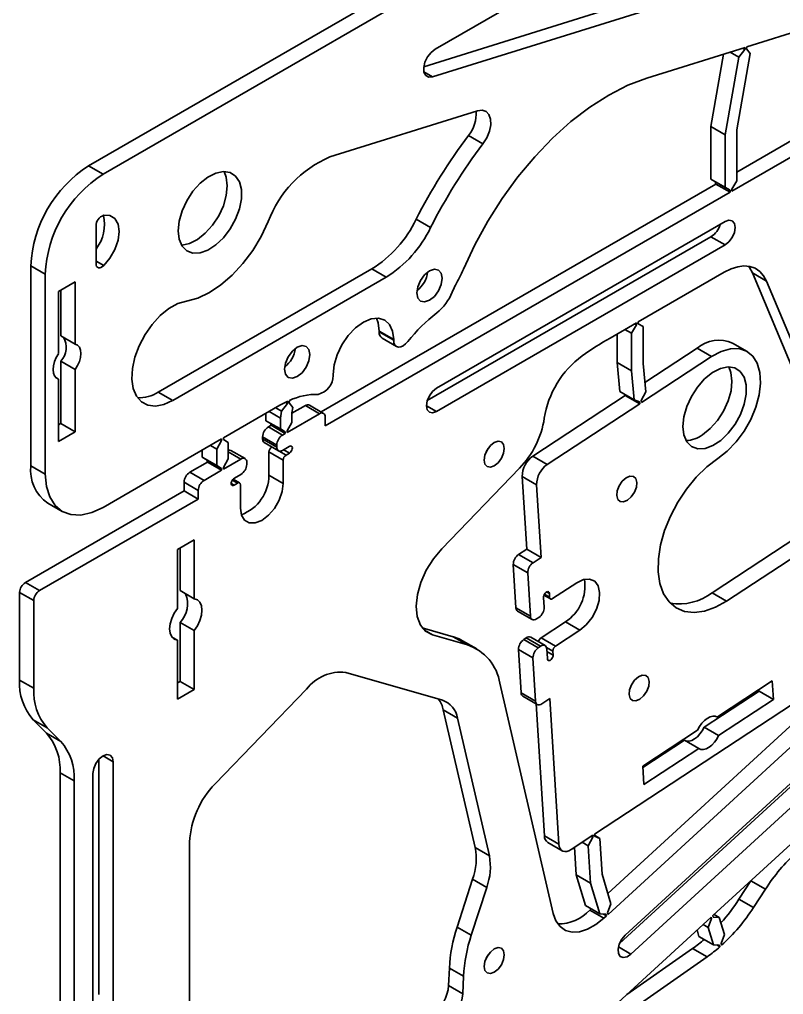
# Model space of a CAD drawing. Header units: millimetres. Extents: x 0 to 415, y 0 to 292.
# Drawn here: x 341.29 to 360.01, y 109.73 to 133.63 of the extents above; entities that cross this region are included whole.
import ezdxf

# ---------------------------------------------------------------- set-up
doc = ezdxf.new("R2010")
doc.units = ezdxf.units.MM

# ---------------------------------------------------------------- blocks, each defined once
blk = doc.blocks.new('SE11')
at = {"color": 7, "linetype": 'Continuous', "lineweight": 35}
for p, q in [((351.478, 132.903), (351.377, 132.823)), ((351.29, 132.711), (351.227, 132.581)), ((351.377, 132.823), (351.29, 132.711)), ((351.227, 132.581), (351.197, 132.451)), ((351.197, 132.451), (351.204, 132.337)), ((351.204, 132.337), (351.248, 132.254)), ((351.248, 132.254), (351.321, 132.214)), ((351.321, 132.214), (351.415, 132.221))]:
    blk.add_line(p, q, dxfattribs=at)
blk = doc.blocks.new('SE10')
blk.add_blockref('SE11', (0, 0))
blk = doc.blocks.new('SE17')
at = {"color": 7, "linetype": 'Continuous', "lineweight": 35}
for p, q in [((342.127, 125.144), (342.153, 125.244)), ((342.153, 125.244), (342.196, 125.344)), ((342.196, 125.344), (342.252, 125.439)), ((342.118, 125.049), (342.127, 125.144)), ((342.127, 124.965), (342.118, 125.049)), ((342.153, 124.895), (342.127, 124.965)), ((342.196, 124.844), (342.153, 124.895)), ((342.252, 124.815), (342.196, 124.844))]:
    blk.add_line(p, q, dxfattribs=at)
blk = doc.blocks.new('SE16')
blk.add_blockref('SE17', (0, 0))
blk = doc.blocks.new('SE19')
at = {"color": 7, "linetype": 'Continuous', "lineweight": 35}
for p, q in [((342.662, 125.676), (342.719, 125.646)), ((342.719, 125.646), (342.761, 125.595)), ((342.761, 125.595), (342.788, 125.526)), ((342.788, 125.526), (342.797, 125.441)), ((342.761, 125.246), (342.719, 125.146)), ((342.788, 125.347), (342.761, 125.246)), ((342.797, 125.441), (342.788, 125.347)), ((342.719, 125.146), (342.662, 125.051))]:
    blk.add_line(p, q, dxfattribs=at)
blk = doc.blocks.new('SE18')
blk.add_blockref('SE19', (0, 0))
blk = doc.blocks.new('SE39')
at = {"color": 7, "linetype": 'Continuous', "lineweight": 35}
for p, q in [((345.912, 129.769), (345.72, 129.616)), ((346.106, 129.867), (345.912, 129.769)), ((346.292, 129.905), (346.106, 129.867)), ((346.456, 129.879), (346.292, 129.905)), ((346.59, 129.792), (346.456, 129.879)), ((346.684, 129.649), (346.59, 129.792)), ((345.72, 129.616), (345.544, 129.419)), ((346.732, 129.459), (346.684, 129.649)), ((345.544, 129.419), (345.394, 129.189)), ((346.732, 129.234), (346.732, 129.459)), ((345.394, 129.189), (345.279, 128.94)), ((346.684, 128.988), (346.732, 129.234)), ((345.279, 128.94), (345.207, 128.689)), ((346.59, 128.736), (346.684, 128.988)), ((345.207, 128.689), (345.183, 128.452)), ((346.456, 128.495), (346.59, 128.736)), ((345.183, 128.452), (345.207, 128.243)), ((346.292, 128.279), (346.456, 128.495)), ((345.207, 128.243), (345.279, 128.075)), ((345.912, 127.976), (346.106, 128.103)), ((346.106, 128.103), (346.292, 128.279)), ((345.279, 128.075), (345.394, 127.959)), ((345.394, 127.959), (345.544, 127.902)), ((345.544, 127.902), (345.72, 127.908)), ((345.72, 127.908), (345.912, 127.976))]:
    blk.add_line(p, q, dxfattribs=at)
blk = doc.blocks.new('SE38')
blk.add_blockref('SE39', (0, 0))
blk = doc.blocks.new('SE41')
at = {"color": 7, "linetype": 'Continuous', "lineweight": 35}
for p, q in [((347.39, 128.675), (347.217, 128.312)), ((347.217, 128.312), (347.008, 127.967)), ((347.008, 127.967), (346.769, 127.648)), ((346.769, 127.648), (346.508, 127.365)), ((346.508, 127.365), (346.231, 127.125)), ((345.946, 126.936), (345.662, 126.802)), ((346.231, 127.125), (345.946, 126.936)), ((345.662, 126.802), (345.386, 126.728))]:
    blk.add_line(p, q, dxfattribs=at)
blk = doc.blocks.new('SE40')
blk.add_blockref('SE41', (0, 0))
blk = doc.blocks.new('SE43')
at = {"color": 7, "linetype": 'Continuous', "lineweight": 35}
for p, q in [((345.175, 126.665), (344.957, 126.544)), ((345.386, 126.728), (345.175, 126.665)), ((344.957, 126.544), (344.744, 126.371)), ((344.744, 126.371), (344.545, 126.155)), ((344.545, 126.155), (344.37, 125.905)), ((344.37, 125.905), (344.227, 125.633)), ((344.227, 125.633), (344.122, 125.352)), ((344.122, 125.352), (344.062, 125.076)), ((344.062, 125.076), (344.048, 124.817)), ((344.048, 124.817), (344.081, 124.588)), ((344.081, 124.588), (344.16, 124.4)), ((344.16, 124.4), (344.281, 124.261)), ((344.281, 124.261), (344.439, 124.178)), ((344.831, 124.193), (345.047, 124.291)), ((344.439, 124.178), (344.625, 124.155)), ((344.625, 124.155), (344.831, 124.193))]:
    blk.add_line(p, q, dxfattribs=at)
blk = doc.blocks.new('SE42')
blk.add_blockref('SE43', (0, 0))
blk = doc.blocks.new('SE45')
at = {"color": 7, "linetype": 'Continuous', "lineweight": 35}
for p, q in [((352.626, 131.407), (352.511, 131.392)), ((352.724, 131.375), (352.626, 131.407)), ((352.795, 131.3), (352.724, 131.375)), ((352.834, 131.187), (352.795, 131.3)), ((352.805, 130.889), (352.838, 131.046)), ((352.838, 131.046), (352.834, 131.187)), ((352.647, 130.582), (352.74, 130.73)), ((352.74, 130.73), (352.805, 130.889))]:
    blk.add_line(p, q, dxfattribs=at)
blk = doc.blocks.new('SE44')
blk.add_blockref('SE45', (0, 0))
blk = doc.blocks.new('SE53')
at = {"color": 7, "linetype": 'Continuous', "lineweight": 35}
for p, q in [((343.169, 127.644), (343.173, 127.608)), ((343.173, 127.608), (343.185, 127.578)), ((343.185, 127.578), (343.204, 127.557)), ((343.204, 127.557), (343.229, 127.545)), ((343.229, 127.545), (343.259, 127.544)), ((343.259, 127.544), (343.291, 127.553)), ((343.291, 127.553), (343.325, 127.572)), ((343.325, 127.572), (343.358, 127.599))]:
    blk.add_line(p, q, dxfattribs=at)
blk = doc.blocks.new('SE52')
blk.add_blockref('SE53', (0, 0))
blk = doc.blocks.new('SE55')
at = {"color": 7, "linetype": 'Continuous', "lineweight": 35}
for p, q in [((343.511, 128.824), (343.358, 128.831)), ((343.631, 128.75), (343.511, 128.824)), ((343.708, 128.615), (343.631, 128.75)), ((343.735, 128.433), (343.708, 128.615)), ((343.708, 128.219), (343.735, 128.433)), ((343.631, 127.996), (343.708, 128.219)), ((343.511, 127.782), (343.631, 127.996)), ((343.358, 127.599), (343.511, 127.782))]:
    blk.add_line(p, q, dxfattribs=at)
blk = doc.blocks.new('SE54')
blk.add_blockref('SE55', (0, 0))
blk = doc.blocks.new('SE61')
at = {"color": 7, "linetype": 'Continuous', "lineweight": 35}
for p, q in [((351.22, 127.37), (351.119, 127.234)), ((351.339, 127.466), (351.22, 127.37)), ((351.458, 127.507), (351.339, 127.466)), ((351.559, 127.488), (351.458, 127.507)), ((351.627, 127.41), (351.559, 127.488)), ((351.65, 127.286), (351.627, 127.41)), ((351.119, 127.234), (351.052, 127.078)), ((351.559, 126.98), (351.627, 127.135)), ((351.627, 127.135), (351.65, 127.286)), ((351.052, 127.078), (351.028, 126.927)), ((351.028, 126.927), (351.052, 126.803)), ((351.458, 126.844), (351.559, 126.98)), ((351.052, 126.803), (351.119, 126.726)), ((351.119, 126.726), (351.22, 126.706)), ((351.22, 126.706), (351.339, 126.747)), ((351.339, 126.747), (351.458, 126.844))]:
    blk.add_line(p, q, dxfattribs=at)
blk = doc.blocks.new('SE60')
blk.add_blockref('SE61', (0, 0))
blk = doc.blocks.new('SE63')
at = {"color": 7, "linetype": 'Continuous', "lineweight": 35}
for p, q in [((347.98, 125.499), (347.879, 125.363)), ((348.099, 125.595), (347.98, 125.499)), ((348.218, 125.637), (348.099, 125.595)), ((348.319, 125.617), (348.218, 125.637)), ((348.386, 125.54), (348.319, 125.617)), ((348.41, 125.416), (348.386, 125.54)), ((347.879, 125.363), (347.811, 125.208)), ((348.319, 125.109), (348.386, 125.265)), ((348.386, 125.265), (348.41, 125.416)), ((347.811, 125.208), (347.788, 125.057)), ((347.788, 125.057), (347.811, 124.933)), ((348.218, 124.973), (348.319, 125.109)), ((347.811, 124.933), (347.879, 124.855)), ((347.879, 124.855), (347.98, 124.835)), ((347.98, 124.835), (348.099, 124.877)), ((348.099, 124.877), (348.218, 124.973))]:
    blk.add_line(p, q, dxfattribs=at)
blk = doc.blocks.new('SE62')
blk.add_blockref('SE63', (0, 0))
blk = doc.blocks.new('SE69')
at = {"color": 7, "linetype": 'Continuous', "lineweight": 35}
for p, q in [((345.085, 119.078), (345.024, 118.95)), ((345.164, 119.197), (345.085, 119.078)), ((344.986, 118.819), (344.973, 118.696)), ((345.024, 118.95), (344.986, 118.819)), ((344.973, 118.696), (344.986, 118.587)), ((344.986, 118.587), (345.024, 118.501)), ((345.024, 118.501), (345.085, 118.442)), ((345.085, 118.442), (345.164, 118.415))]:
    blk.add_line(p, q, dxfattribs=at)
blk = doc.blocks.new('SE68')
blk.add_blockref('SE69', (0, 0))
blk = doc.blocks.new('SE71')
at = {"color": 7, "linetype": 'Continuous', "lineweight": 35}
for p, q in [((345.653, 119.407), (345.574, 119.434)), ((345.714, 119.348), (345.653, 119.407)), ((345.752, 119.261), (345.714, 119.348)), ((345.765, 119.153), (345.752, 119.261)), ((345.714, 118.899), (345.752, 119.029)), ((345.752, 119.029), (345.765, 119.153)), ((345.574, 118.651), (345.653, 118.77)), ((345.653, 118.77), (345.714, 118.899))]:
    blk.add_line(p, q, dxfattribs=at)
blk = doc.blocks.new('SE70')
blk.add_blockref('SE71', (0, 0))
blk = doc.blocks.new('SE77')
at = {"color": 7, "linetype": 'Continuous', "lineweight": 35}
for p, q in [((352.75, 123.077), (352.696, 122.954)), ((352.83, 123.185), (352.75, 123.077)), ((352.925, 123.262), (352.83, 123.185)), ((353.019, 123.295), (352.925, 123.262)), ((353.1, 123.279), (353.019, 123.295)), ((353.153, 123.217), (353.1, 123.279)), ((353.172, 123.119), (353.153, 123.217)), ((353.153, 122.999), (353.172, 123.119)), ((352.696, 122.954), (352.677, 122.833)), ((352.677, 122.833), (352.696, 122.735)), ((353.019, 122.767), (353.1, 122.875)), ((353.1, 122.875), (353.153, 122.999)), ((352.696, 122.735), (352.75, 122.673)), ((352.75, 122.673), (352.83, 122.657)), ((352.83, 122.657), (352.925, 122.69)), ((352.925, 122.69), (353.019, 122.767))]:
    blk.add_line(p, q, dxfattribs=at)
blk = doc.blocks.new('SE76')
blk.add_blockref('SE77', (0, 0))
blk = doc.blocks.new('SE79')
at = {"color": 7, "linetype": 'Continuous', "lineweight": 35}
for p, q in [((353.019, 110.883), (352.925, 110.851)), ((353.1, 110.868), (353.019, 110.883)), ((352.75, 110.666), (352.696, 110.542)), ((352.83, 110.774), (352.75, 110.666)), ((352.925, 110.851), (352.83, 110.774)), ((353.153, 110.806), (353.1, 110.868)), ((353.172, 110.708), (353.153, 110.806)), ((353.153, 110.587), (353.172, 110.708)), ((352.696, 110.542), (352.677, 110.422)), ((352.677, 110.422), (352.696, 110.323)), ((353.019, 110.355), (353.1, 110.464)), ((353.1, 110.464), (353.153, 110.587)), ((352.696, 110.323), (352.75, 110.262)), ((352.75, 110.262), (352.83, 110.246)), ((352.83, 110.246), (352.925, 110.279)), ((352.925, 110.279), (353.019, 110.355))]:
    blk.add_line(p, q, dxfattribs=at)
blk = doc.blocks.new('SE78')
blk.add_blockref('SE79', (0, 0))
blk = doc.blocks.new('SE87')
at = {"color": 7, "linetype": 'Continuous', "lineweight": 35}
for p, q in [((343.246, 115.505), (343.166, 115.396)), ((343.341, 115.581), (343.246, 115.505)), ((343.436, 115.614), (343.341, 115.581)), ((343.516, 115.598), (343.436, 115.614)), ((343.57, 115.537), (343.516, 115.598)), ((343.588, 115.438), (343.57, 115.537)), ((343.112, 115.273), (343.093, 115.152)), ((343.166, 115.396), (343.112, 115.273))]:
    blk.add_line(p, q, dxfattribs=at)
blk = doc.blocks.new('SE86')
blk.add_blockref('SE87', (0, 0))
blk = doc.blocks.new('SE99')
at = {"color": 7, "linetype": 'Continuous', "lineweight": 35}
for p, q in [((356.135, 111.19), (356.049, 111.089)), ((355.988, 110.968), (355.959, 110.844)), ((356.049, 111.089), (355.988, 110.968)), ((355.959, 110.844), (355.967, 110.738)), ((355.967, 110.738), (356.012, 110.666)), ((356.012, 110.666), (356.086, 110.637)), ((356.086, 110.637), (356.179, 110.657)), ((356.179, 110.657), (356.275, 110.722))]:
    blk.add_line(p, q, dxfattribs=at)
blk = doc.blocks.new('SE98')
blk.add_blockref('SE99', (0, 0))
blk = doc.blocks.new('SE107')
at = {"color": 7, "linetype": 'Continuous', "lineweight": 35}
for p, q in [((351.416, 124.516), (351.336, 124.408)), ((351.511, 124.593), (351.416, 124.516)), ((351.282, 124.284), (351.263, 124.164)), ((351.336, 124.408), (351.282, 124.284)), ((351.263, 124.164), (351.282, 124.066)), ((351.282, 124.066), (351.336, 124.004)), ((351.336, 124.004), (351.416, 123.988)), ((351.416, 123.988), (351.511, 124.021))]:
    blk.add_line(p, q, dxfattribs=at)
blk = doc.blocks.new('SE106')
blk.add_blockref('SE107', (0, 0))
blk = doc.blocks.new('SE109')
at = {"color": 7, "linetype": 'Continuous', "lineweight": 35}
for p, q in [((358.676, 128.708), (358.582, 128.675)), ((358.757, 128.692), (358.676, 128.708)), ((358.81, 128.63), (358.757, 128.692)), ((358.829, 128.532), (358.81, 128.63)), ((358.757, 128.288), (358.81, 128.412)), ((358.81, 128.412), (358.829, 128.532)), ((358.582, 128.103), (358.676, 128.18)), ((358.676, 128.18), (358.757, 128.288))]:
    blk.add_line(p, q, dxfattribs=at)
blk = doc.blocks.new('SE108')
blk.add_blockref('SE109', (0, 0))
blk = doc.blocks.new('SE359')
at = {"color": 7, "linetype": 'Continuous', "lineweight": 35}
for p, q in [((356.155, 122.397), (356.062, 122.314)), ((356.251, 122.438), (356.155, 122.397)), ((356.334, 122.431), (356.251, 122.438)), ((356.394, 122.377), (356.334, 122.431)), ((356.419, 122.284), (356.394, 122.377)), ((355.985, 122.202), (355.937, 122.078)), ((356.062, 122.314), (355.985, 122.202)), ((356.359, 122.042), (356.407, 122.167)), ((356.407, 122.167), (356.419, 122.284)), ((355.937, 122.078), (355.925, 121.96)), ((355.925, 121.96), (355.95, 121.867)), ((356.189, 121.847), (356.282, 121.93)), ((356.282, 121.93), (356.359, 122.042)), ((355.95, 121.867), (356.009, 121.813)), ((356.009, 121.813), (356.093, 121.806)), ((356.093, 121.806), (356.189, 121.847))]:
    blk.add_line(p, q, dxfattribs=at)
blk = doc.blocks.new('SE358')
blk.add_blockref('SE359', (0, 0))
blk = doc.blocks.new('SE361')
at = {"color": 7, "linetype": 'Continuous', "lineweight": 35}
for p, q in [((356.364, 117.438), (356.287, 117.326)), ((356.457, 117.521), (356.364, 117.438)), ((356.553, 117.562), (356.457, 117.521)), ((356.637, 117.555), (356.553, 117.562)), ((356.696, 117.501), (356.637, 117.555)), ((356.721, 117.408), (356.696, 117.501)), ((356.709, 117.291), (356.721, 117.408)), ((356.239, 117.201), (356.227, 117.084)), ((356.287, 117.326), (356.239, 117.201)), ((356.584, 117.054), (356.661, 117.166)), ((356.661, 117.166), (356.709, 117.291)), ((356.227, 117.084), (356.253, 116.991)), ((356.253, 116.991), (356.312, 116.937)), ((356.312, 116.937), (356.395, 116.93)), ((356.395, 116.93), (356.491, 116.971)), ((356.491, 116.971), (356.584, 117.054))]:
    blk.add_line(p, q, dxfattribs=at)
blk = doc.blocks.new('SE360')
blk.add_blockref('SE361', (0, 0))
blk = doc.blocks.new('SE363')
at = {"color": 7, "linetype": 'Continuous', "lineweight": 35}
for p, q in [((358.011, 116.38), (357.954, 116.301)), ((358.075, 116.447), (358.011, 116.38)), ((358.143, 116.501), (358.075, 116.447)), ((358.212, 116.537), (358.143, 116.501)), ((358.279, 116.556), (358.212, 116.537)), ((358.34, 116.555), (358.279, 116.556)), ((358.393, 116.534), (358.34, 116.555)), ((357.954, 116.301), (357.908, 116.215))]:
    blk.add_line(p, q, dxfattribs=at)
blk = doc.blocks.new('SE362')
blk.add_blockref('SE363', (0, 0))
blk = doc.blocks.new('SE365')
at = {"color": 7, "linetype": 'Continuous', "lineweight": 35}
for p, q in [((358.255, 115.846), (358.318, 115.914)), ((358.318, 115.914), (358.375, 115.992)), ((358.375, 115.992), (358.422, 116.078)), ((357.936, 115.759), (357.989, 115.739)), ((357.989, 115.739), (358.051, 115.738)), ((358.051, 115.738), (358.118, 115.756)), ((358.118, 115.756), (358.187, 115.793)), ((358.187, 115.793), (358.255, 115.846))]:
    blk.add_line(p, q, dxfattribs=at)
blk = doc.blocks.new('SE364')
blk.add_blockref('SE365', (0, 0))
blk = doc.blocks.new('SE367')
at = {"color": 7, "linetype": 'Continuous', "lineweight": 35}
for p, q in [((358.466, 125.074), (358.271, 124.975)), ((358.652, 125.113), (358.466, 125.074)), ((358.817, 125.089), (358.652, 125.113)), ((358.951, 125.004), (358.817, 125.089)), ((359.046, 124.862), (358.951, 125.004)), ((358.08, 124.821), (357.904, 124.622)), ((358.271, 124.975), (358.08, 124.821)), ((359.096, 124.673), (359.046, 124.862)), ((357.904, 124.622), (357.754, 124.391)), ((359.097, 124.448), (359.096, 124.673)), ((357.754, 124.391), (357.641, 124.143)), ((359.05, 124.202), (359.097, 124.448)), ((357.641, 124.143), (357.57, 123.892)), ((358.957, 123.951), (359.05, 124.202)), ((357.57, 123.892), (357.547, 123.655)), ((358.824, 123.709), (358.957, 123.951)), ((357.547, 123.655), (357.572, 123.447)), ((358.66, 123.493), (358.824, 123.709)), ((357.572, 123.447), (357.645, 123.28)), ((358.281, 123.187), (358.475, 123.315)), ((358.475, 123.315), (358.66, 123.493)), ((357.645, 123.28), (357.761, 123.165)), ((357.761, 123.165), (357.912, 123.11)), ((357.912, 123.11), (358.089, 123.117)), ((358.089, 123.117), (358.281, 123.187))]:
    blk.add_line(p, q, dxfattribs=at)
blk = doc.blocks.new('SE366')
blk.add_blockref('SE367', (0, 0))
blk = doc.blocks.new('SE371')
at = {"color": 7, "linetype": 'Continuous', "lineweight": 35}
for p, q in [((358.56, 127.438), (358.726, 127.519)), ((358.726, 127.519), (358.889, 127.57)), ((358.889, 127.57), (359.043, 127.589)), ((359.043, 127.589), (359.187, 127.576)), ((359.187, 127.576), (359.317, 127.531)), ((359.317, 127.531), (359.43, 127.455)), ((359.43, 127.455), (359.524, 127.35)), ((359.524, 127.35), (359.595, 127.218))]:
    blk.add_line(p, q, dxfattribs=at)
blk = doc.blocks.new('SE370')
blk.add_blockref('SE371', (0, 0))
blk = doc.blocks.new('SE373')
at = {"color": 7, "linetype": 'Continuous', "lineweight": 35}
for p, q in [((358.482, 125.494), (358.247, 125.368)), ((358.71, 125.559), (358.482, 125.494)), ((358.921, 125.562), (358.71, 125.559)), ((359.106, 125.502), (358.921, 125.562)), ((359.257, 125.381), (359.106, 125.502)), ((359.367, 125.205), (359.257, 125.381)), ((359.432, 124.981), (359.367, 125.205)), ((359.448, 124.72), (359.432, 124.981)), ((359.415, 124.432), (359.448, 124.72)), ((359.334, 124.13), (359.415, 124.432)), ((359.21, 123.828), (359.334, 124.13)), ((359.046, 123.539), (359.21, 123.828)), ((358.851, 123.275), (359.046, 123.539)), ((358.633, 123.047), (358.851, 123.275)), ((358.402, 122.867), (358.633, 123.047))]:
    blk.add_line(p, q, dxfattribs=at)
blk = doc.blocks.new('SE372')
blk.add_blockref('SE373', (0, 0))
blk = doc.blocks.new('SE375')
at = {"color": 7, "linetype": 'Continuous', "lineweight": 35}
for p, q in [((358.402, 122.867), (358.131, 122.662)), ((358.131, 122.662), (357.873, 122.41)), ((357.873, 122.41), (357.633, 122.118)), ((357.633, 122.118), (357.42, 121.797)), ((357.42, 121.797), (357.241, 121.455)), ((357.241, 121.455), (357.1, 121.103)), ((357.1, 121.103), (357.001, 120.751)), ((357.001, 120.751), (356.949, 120.411)), ((356.949, 120.411), (356.944, 120.092)), ((356.944, 120.092), (356.986, 119.804)), ((356.986, 119.804), (357.075, 119.557)), ((357.075, 119.557), (357.208, 119.357)), ((357.208, 119.357), (357.38, 119.21)), ((358.344, 119.223), (358.618, 119.375)), ((357.38, 119.21), (357.586, 119.122)), ((357.586, 119.122), (357.821, 119.094)), ((357.821, 119.094), (358.076, 119.128)), ((358.076, 119.128), (358.344, 119.223))]:
    blk.add_line(p, q, dxfattribs=at)
blk = doc.blocks.new('SE374')
blk.add_blockref('SE375', (0, 0))
blk = doc.blocks.new('SE379')
at = {"color": 7, "linetype": 'Continuous', "lineweight": 35}
for p, q in [((354.509, 113.417), (354.518, 113.36)), ((354.518, 113.36), (354.538, 113.311)), ((354.538, 113.311), (354.567, 113.274)), ((354.567, 113.274), (354.605, 113.249)), ((354.755, 113.258), (354.811, 113.288)), ((354.605, 113.249), (354.651, 113.238)), ((354.651, 113.238), (354.701, 113.241)), ((354.701, 113.241), (354.755, 113.258))]:
    blk.add_line(p, q, dxfattribs=at)
blk = doc.blocks.new('SE378')
blk.add_blockref('SE379', (0, 0))
blk = doc.blocks.new('SE381')
at = {"color": 7, "linetype": 'Continuous', "lineweight": 35}
for p, q in [((353.939, 116.92), (353.944, 116.891)), ((353.944, 116.891), (353.954, 116.867)), ((353.954, 116.867), (353.969, 116.848)), ((354.063, 116.84), (354.09, 116.855)), ((353.969, 116.848), (353.988, 116.836)), ((353.988, 116.836), (354.01, 116.83)), ((354.01, 116.83), (354.036, 116.832)), ((354.036, 116.832), (354.063, 116.84))]:
    blk.add_line(p, q, dxfattribs=at)
blk = doc.blocks.new('SE380')
blk.add_blockref('SE381', (0, 0))
blk = doc.blocks.new('SE383')
at = {"color": 7, "linetype": 'Continuous', "lineweight": 35}
for p, q in [((354.116, 118.292), (354.089, 118.284)), ((354.142, 118.293), (354.116, 118.292)), ((354.164, 118.288), (354.142, 118.293)), ((354.183, 118.276), (354.164, 118.288)), ((354.089, 118.284), (354.061, 118.268)), ((354.198, 118.257), (354.183, 118.276)), ((354.208, 118.233), (354.198, 118.257)), ((354.212, 118.204), (354.208, 118.233))]:
    blk.add_line(p, q, dxfattribs=at)
blk = doc.blocks.new('SE382')
blk.add_blockref('SE383', (0, 0))
blk = doc.blocks.new('SE385')
at = {"color": 7, "linetype": 'Continuous', "lineweight": 35}
for p, q in [((354.369, 118.053), (354.366, 118.024)), ((354.251, 117.918), (354.236, 117.931)), ((354.271, 117.915), (354.251, 117.918)), ((354.295, 117.923), (354.271, 117.915)), ((354.318, 117.94), (354.295, 117.923)), ((354.339, 117.964), (354.318, 117.94)), ((354.356, 117.993), (354.339, 117.964)), ((354.366, 118.024), (354.356, 117.993))]:
    blk.add_line(p, q, dxfattribs=at)
blk = doc.blocks.new('SE384')
blk.add_blockref('SE385', (0, 0))
blk = doc.blocks.new('SE387')
at = {"color": 7, "linetype": 'Continuous', "lineweight": 35}
for p, q in [((354.949, 119.825), (355.112, 119.903)), ((355.112, 119.903), (355.262, 119.916)), ((355.262, 119.916), (355.386, 119.863)), ((355.386, 119.863), (355.47, 119.75)), ((355.47, 119.75), (355.507, 119.586)), ((355.507, 119.586), (355.492, 119.39)), ((355.492, 119.39), (355.428, 119.179)), ((355.428, 119.179), (355.321, 118.974)), ((355.18, 118.796), (355.021, 118.661)), ((355.321, 118.974), (355.18, 118.796))]:
    blk.add_line(p, q, dxfattribs=at)
blk = doc.blocks.new('SE386')
blk.add_blockref('SE387', (0, 0))
blk = doc.blocks.new('SE389')
at = {"color": 7, "linetype": 'Continuous', "lineweight": 35}
for p, q in [((354.281, 119.468), (354.283, 119.454)), ((354.283, 119.454), (354.288, 119.442)), ((354.288, 119.442), (354.295, 119.433)), ((354.295, 119.433), (354.305, 119.426)), ((354.305, 119.426), (354.316, 119.424)), ((354.316, 119.424), (354.329, 119.424)), ((354.329, 119.424), (354.342, 119.429)), ((354.342, 119.429), (354.356, 119.436))]:
    blk.add_line(p, q, dxfattribs=at)
blk = doc.blocks.new('SE388')
blk.add_blockref('SE389', (0, 0))
blk = doc.blocks.new('SE391')
at = {"color": 7, "linetype": 'Continuous', "lineweight": 35}
for p, q in [((354.138, 119.508), (354.151, 119.539)), ((354.151, 119.539), (354.169, 119.567)), ((354.169, 119.567), (354.191, 119.589)), ((354.191, 119.589), (354.215, 119.603)), ((354.215, 119.603), (354.238, 119.608)), ((354.238, 119.608), (354.256, 119.602)), ((354.256, 119.602), (354.269, 119.586)), ((354.269, 119.586), (354.275, 119.563))]:
    blk.add_line(p, q, dxfattribs=at)
blk = doc.blocks.new('SE390')
blk.add_blockref('SE391', (0, 0))
blk = doc.blocks.new('SE393')
at = {"color": 7, "linetype": 'Continuous', "lineweight": 35}
for p, q in [((353.81, 119.004), (353.815, 118.975)), ((353.815, 118.975), (353.825, 118.951)), ((353.825, 118.951), (353.84, 118.932)), ((353.84, 118.932), (353.859, 118.92)), ((353.859, 118.92), (353.881, 118.914)), ((353.881, 118.914), (353.906, 118.916)), ((353.906, 118.916), (353.933, 118.924)), ((353.933, 118.924), (353.961, 118.939))]:
    blk.add_line(p, q, dxfattribs=at)
blk = doc.blocks.new('SE392')
blk.add_blockref('SE393', (0, 0))
blk = doc.blocks.new('SE395')
at = {"color": 7, "linetype": 'Continuous', "lineweight": 35}
for p, q in [((351.434, 120.408), (351.638, 120.654)), ((351.261, 120.129), (351.434, 120.408)), ((351.129, 119.832), (351.261, 120.129)), ((351.046, 119.533), (351.129, 119.832)), ((351.015, 119.249), (351.046, 119.533)), ((351.039, 118.996), (351.015, 119.249)), ((351.116, 118.787), (351.039, 118.996)), ((351.243, 118.635), (351.116, 118.787)), ((351.411, 118.547), (351.243, 118.635))]:
    blk.add_line(p, q, dxfattribs=at)
blk = doc.blocks.new('SE394')
blk.add_blockref('SE395', (0, 0))
blk = doc.blocks.new('SE397')
at = {"color": 7, "linetype": 'Continuous', "lineweight": 35}
for p, q in [((354.368, 111.72), (354.434, 111.539)), ((355.414, 111.447), (355.612, 111.603)), ((354.434, 111.539), (354.537, 111.399)), ((354.537, 111.399), (354.672, 111.305)), ((355.213, 111.335), (355.414, 111.447)), ((354.672, 111.305), (354.834, 111.263)), ((354.834, 111.263), (355.017, 111.273)), ((355.017, 111.273), (355.213, 111.335))]:
    blk.add_line(p, q, dxfattribs=at)
blk = doc.blocks.new('SE396')
blk.add_blockref('SE397', (0, 0))
blk = doc.blocks.new('SE403')
at = {"color": 7, "linetype": 'Continuous', "lineweight": 35}
for p, q in [((356.202, 132.016), (356.664, 132.192)), ((355.734, 131.778), (356.202, 132.016)), ((355.267, 131.48), (355.734, 131.778)), ((354.804, 131.126), (355.267, 131.48)), ((354.353, 130.72), (354.804, 131.126)), ((353.919, 130.267), (354.353, 130.72)), ((353.506, 129.773), (353.919, 130.267)), ((353.121, 129.243), (353.506, 129.773)), ((352.767, 128.684), (353.121, 129.243)), ((352.449, 128.104), (352.767, 128.684)), ((352.171, 127.508), (352.449, 128.104))]:
    blk.add_line(p, q, dxfattribs=at)
blk = doc.blocks.new('SE402')
blk.add_blockref('SE403', (0, 0))
blk = doc.blocks.new('SE405')
at = {"color": 7, "linetype": 'Continuous', "lineweight": 35}
for p, q in [((350.469, 125.702), (350.462, 125.766)), ((350.493, 125.651), (350.469, 125.702)), ((350.808, 125.736), (350.753, 125.677)), ((350.529, 125.617), (350.493, 125.651)), ((350.577, 125.602), (350.529, 125.617)), ((350.633, 125.607), (350.577, 125.602)), ((350.693, 125.633), (350.633, 125.607)), ((350.753, 125.677), (350.693, 125.633))]:
    blk.add_line(p, q, dxfattribs=at)
blk = doc.blocks.new('SE404')
blk.add_blockref('SE405', (0, 0))
blk = doc.blocks.new('SE407')
at = {"color": 7, "linetype": 'Continuous', "lineweight": 35}
for p, q in [((349.719, 126.212), (349.527, 126.072)), ((349.911, 126.294), (349.719, 126.212)), ((350.09, 126.312), (349.911, 126.294)), ((350.244, 126.264), (350.09, 126.312)), ((350.362, 126.155), (350.244, 126.264)), ((349.527, 126.072), (349.348, 125.883)), ((350.436, 125.991), (350.362, 126.155)), ((350.462, 125.784), (350.436, 125.991)), ((349.348, 125.883), (349.194, 125.658)), ((349.194, 125.658), (349.076, 125.412)), ((349.076, 125.412), (349.002, 125.163)), ((349.002, 125.163), (348.977, 124.926))]:
    blk.add_line(p, q, dxfattribs=at)
blk = doc.blocks.new('SE406')
blk.add_blockref('SE407', (0, 0))
blk = doc.blocks.new('SE417')
at = {"color": 7, "linetype": 'Continuous', "lineweight": 35}
for p, q in [((346.502, 122.331), (346.521, 122.358)), ((346.481, 122.27), (346.488, 122.301)), ((346.482, 122.244), (346.481, 122.27)), ((346.491, 122.223), (346.482, 122.244)), ((346.488, 122.301), (346.502, 122.331)), ((346.507, 122.212), (346.491, 122.223)), ((346.528, 122.211), (346.507, 122.212)), ((346.551, 122.22), (346.528, 122.211))]:
    blk.add_line(p, q, dxfattribs=at)
blk = doc.blocks.new('SE416')
blk.add_blockref('SE417', (0, 0))
blk = doc.blocks.new('SE419')
at = {"color": 7, "linetype": 'Continuous', "lineweight": 35}
for p, q in [((347.753, 122.26), (347.728, 122.059)), ((347.728, 122.059), (347.653, 121.848)), ((346.732, 121.484), (346.707, 121.656)), ((347.538, 121.647), (347.392, 121.477)), ((347.653, 121.848), (347.538, 121.647)), ((346.807, 121.359), (346.732, 121.484)), ((347.392, 121.477), (347.23, 121.354)), ((346.922, 121.292), (346.807, 121.359)), ((347.068, 121.29), (346.922, 121.292)), ((347.23, 121.354), (347.068, 121.29))]:
    blk.add_line(p, q, dxfattribs=at)
blk = doc.blocks.new('SE418')
blk.add_blockref('SE419', (0, 0))
blk = doc.blocks.new('SE421')
at = {"color": 7, "linetype": 'Continuous', "lineweight": 35}
for p, q in [((347.939, 123.176), (347.958, 123.172)), ((347.969, 123.077), (347.953, 123.047)), ((347.958, 123.172), (347.972, 123.158)), ((347.978, 123.107), (347.969, 123.077)), ((347.972, 123.158), (347.979, 123.135)), ((347.979, 123.135), (347.978, 123.107)), ((347.932, 123.022), (347.909, 123.003)), ((347.953, 123.047), (347.932, 123.022))]:
    blk.add_line(p, q, dxfattribs=at)
blk = doc.blocks.new('SE420')
blk.add_blockref('SE421', (0, 0))
blk = doc.blocks.new('SE445')
at = {"color": 7, "linetype": 'Continuous', "lineweight": 35}
for p, q in [((341.927, 122.49), (341.954, 122.187)), ((341.954, 122.187), (342.034, 121.927)), ((342.034, 121.927), (342.165, 121.72)), ((342.165, 121.72), (342.341, 121.574)), ((343.065, 121.545), (343.341, 121.673)), ((342.341, 121.574), (342.555, 121.495)), ((342.555, 121.495), (342.8, 121.485)), ((342.8, 121.485), (343.065, 121.545))]:
    blk.add_line(p, q, dxfattribs=at)
blk = doc.blocks.new('SE444')
blk.add_blockref('SE445', (0, 0))
blk = doc.blocks.new('SE453')
at = {"color": 7, "linetype": 'Continuous', "lineweight": 35}
for p, q in [((346.385, 129.554), (346.36, 129.317)), ((346.36, 129.317), (346.289, 129.066)), ((346.289, 129.066), (346.174, 128.818)), ((346.174, 128.818), (346.024, 128.587)), ((346.024, 128.587), (345.847, 128.39)), ((345.847, 128.39), (345.656, 128.237)), ((345.276, 128.101), (345.263, 128.101)), ((345.461, 128.139), (345.276, 128.101)), ((345.656, 128.237), (345.461, 128.139))]:
    blk.add_line(p, q, dxfattribs=at)
blk = doc.blocks.new('SE452')
blk.add_blockref('SE453', (0, 0))
blk = doc.blocks.new('SE455')
at = {"color": 7, "linetype": 'Continuous', "lineweight": 35}
for p, q in [((346.305, 129.905), (346.36, 129.763)), ((346.36, 129.763), (346.385, 129.554))]:
    blk.add_line(p, q, dxfattribs=at)
blk = doc.blocks.new('SE454')
blk.add_blockref('SE455', (0, 0))
blk = doc.blocks.new('SE457')
at = {"color": 7, "linetype": 'Continuous', "lineweight": 35}
for p, q in [((350.083, 126.195), (350.037, 126.313)), ((350.108, 125.988), (350.083, 126.195))]:
    blk.add_line(p, q, dxfattribs=at)
blk = doc.blocks.new('SE456')
blk.add_blockref('SE457', (0, 0))
blk = doc.blocks.new('SE459')
at = {"color": 7, "linetype": 'Continuous', "lineweight": 35}
for p, q in [((352.727, 123.033), (352.753, 123.075)), ((352.753, 123.075), (352.776, 123.119))]:
    blk.add_line(p, q, dxfattribs=at)
blk = doc.blocks.new('SE458')
blk.add_blockref('SE459', (0, 0))
blk = doc.blocks.new('SE461')
at = {"color": 7, "linetype": 'Continuous', "lineweight": 35}
for p, q in [((351.923, 118.5), (352.065, 118.447)), ((352.065, 118.447), (352.151, 118.403))]:
    blk.add_line(p, q, dxfattribs=at)
blk = doc.blocks.new('SE460')
blk.add_blockref('SE461', (0, 0))
blk = doc.blocks.new('SE463')
at = {"color": 7, "linetype": 'Continuous', "lineweight": 35}
for p, q in [((359.177, 127.55), (359.153, 127.582)), ((359.249, 127.418), (359.177, 127.55))]:
    blk.add_line(p, q, dxfattribs=at)
blk = doc.blocks.new('SE462')
blk.add_blockref('SE463', (0, 0))
blk = doc.blocks.new('SE465')
at = {"color": 7, "linetype": 'Continuous', "lineweight": 35}
for p, q in [((358.723, 124.977), (358.669, 125.114)), ((358.749, 124.768), (358.723, 124.977)), ((358.726, 124.531), (358.749, 124.768)), ((358.655, 124.281), (358.726, 124.531)), ((358.541, 124.032), (358.655, 124.281)), ((358.392, 123.801), (358.541, 124.032)), ((358.216, 123.602), (358.392, 123.801)), ((358.025, 123.448), (358.216, 123.602))]:
    blk.add_line(p, q, dxfattribs=at)
blk = doc.blocks.new('SE464')
blk.add_blockref('SE465', (0, 0))
blk = doc.blocks.new('SE473')
at = {"color": 7, "linetype": 'Continuous', "lineweight": 35}
for p, q in [((352.727, 110.622), (352.753, 110.664)), ((352.753, 110.664), (352.776, 110.708))]:
    blk.add_line(p, q, dxfattribs=at)
blk = doc.blocks.new('SE472')
blk.add_blockref('SE473', (0, 0))
blk = doc.blocks.new('SE475')
at = {"color": 7, "linetype": 'Continuous', "lineweight": 35}
for p, q in [((357.965, 116.118), (358.021, 116.197)), ((358.021, 116.197), (358.068, 116.282)), ((357.583, 115.963), (357.636, 115.943)), ((357.636, 115.943), (357.697, 115.942)), ((357.697, 115.942), (357.764, 115.96)), ((357.764, 115.96), (357.833, 115.997)), ((357.833, 115.997), (357.901, 116.05)), ((357.901, 116.05), (357.965, 116.118))]:
    blk.add_line(p, q, dxfattribs=at)
blk = doc.blocks.new('SE474')
blk.add_blockref('SE475', (0, 0))

msp = doc.modelspace()

# ---------------------------------------------------------------- linework, layer by layer
at = {"color": 7, "linetype": 'Continuous', "lineweight": 35}
for p, q in [((355.1945, 137.0894), (342.9874, 130.0424)), ((355.548, 136.8853), (343.341, 129.8383)), ((355.8181, 135.4081), (351.4783, 132.9028)), ((351.1993, 132.4686), (360.0114, 135.2311)), ((351.4154, 132.2214), (360.365, 135.027)), ((365.2119, 134.8713), (359.1113, 132.9589)), ((364.7, 133.2601), (358.8643, 129.8912)), ((359.0699, 132.9459), (356.6638, 132.1916)), ((365.0465, 133.0601), (358.7441, 129.4218)), ((359.061, 132.8957), (358.9173, 132.708)), ((359.0077, 132.9264), (359.061, 132.8957)), ((359.061, 132.8957), (359.0699, 132.9459)), ((359.1024, 132.9088), (359.1113, 132.9589)), ((359.1024, 132.9088), (359.1024, 132.9088)), ((359.1931, 132.7951), (359.1024, 132.9088)), ((359.1024, 132.9088), (359.1024, 132.9088)), ((358.5405, 132.7799), (358.2279, 131.0053)), ((358.5815, 130.8012), (358.9173, 132.708)), ((358.9173, 132.708), (358.7039, 132.8312)), ((358.8643, 130.928), (359.1931, 132.7951)), ((351.4154, 132.2214), (351.2026, 132.3442)), ((352.511, 131.3923), (348.8975, 130.2595)), ((358.2279, 131.0053), (358.5815, 130.8012)), ((358.2279, 131.0053), (358.2279, 129.7198)), ((352.647, 130.5818), (352.2934, 130.7859)), ((358.5815, 129.5157), (358.5815, 130.8012)), ((358.8643, 129.679), (358.8643, 130.928)), ((342.9874, 130.0424), (343.341, 129.8383)), ((358.3552, 129.5973), (348.6817, 124.0129)), ((358.2279, 129.7198), (358.5815, 129.5157)), ((358.3481, 129.6504), (358.2279, 129.7198)), ((358.3481, 129.6504), (358.7017, 129.4463)), ((358.3481, 129.5932), (358.3481, 129.6504)), ((358.7017, 129.3973), (358.3552, 129.5973)), ((358.7441, 129.4708), (358.8643, 129.679)), ((358.7017, 129.3973), (348.7857, 123.6729)), ((358.5815, 129.5157), (358.7017, 129.4463)), ((358.7017, 129.3973), (358.7017, 129.4463)), ((358.7441, 129.4218), (358.7441, 129.4708)), ((343.1693, 128.568), (343.1693, 127.6442)), ((351.3659, 128.5288), (351.0123, 128.7329)), ((358.5816, 128.6747), (351.5105, 124.5927)), ((351.2837, 124.2902), (358.2351, 128.3032)), ((351.5105, 124.0211), (358.5816, 128.1031)), ((358.2351, 128.3032), (358.5816, 128.1031)), ((343.3579, 127.5991), (343.1693, 127.708)), ((341.5732, 127.5929), (341.9268, 127.3888)), ((341.5732, 127.5929), (341.5732, 122.6937)), ((341.9268, 127.3888), (341.9268, 122.4896)), ((349.9241, 127.5145), (344.6935, 124.495)), ((350.2777, 127.3104), (349.9241, 127.5145)), ((356.4502, 126.2195), (358.5604, 127.4377)), ((359.249, 127.4179), (359.5954, 127.2179)), ((362.4752, 119.7112), (359.249, 127.4179)), ((342.6622, 127.2009), (342.252, 126.9642)), ((342.6622, 125.676), (342.6622, 127.2009)), ((345.0471, 124.2909), (350.2777, 127.3104)), ((362.8217, 119.5112), (359.5954, 127.2179)), ((342.252, 126.9642), (342.252, 125.4393)), ((342.3086, 125.8801), (342.3086, 126.9968)), ((355.7627, 125.8226), (356.4077, 126.195)), ((356.4077, 126.195), (356.4077, 126.146)), ((356.4502, 126.2195), (356.4502, 126.1705)), ((350.108, 125.9876), (350.4615, 125.7835)), ((350.108, 125.9703), (350.108, 125.9876)), ((350.108, 125.9703), (350.4615, 125.7662)), ((356.2875, 125.9378), (356.1249, 126.0317)), ((356.4077, 126.146), (356.2875, 125.9378)), ((356.2875, 125.9378), (356.2875, 125.0195)), ((356.3653, 126.1705), (356.4077, 126.146)), ((356.5704, 126.1011), (356.4502, 126.1705)), ((356.5704, 126.1011), (356.5704, 125.1995)), ((342.6622, 125.676), (342.3086, 125.8801)), ((350.1756, 125.8208), (350.5292, 125.6167)), ((350.4615, 125.7662), (350.4615, 125.7835)), ((355.934, 125.2236), (355.934, 125.9215)), ((359.1191, 125.4944), (358.7656, 125.6985)), ((357.8931, 125.5719), (356.6141, 124.7315)), ((357.8931, 125.5719), (358.2467, 125.3678)), ((342.6622, 125.0514), (342.3086, 125.2555)), ((342.3086, 123.7306), (342.3086, 125.2555)), ((355.934, 125.2236), (356.2875, 125.0195)), ((356.0006, 124.5111), (355.934, 125.2236)), ((358.2467, 125.3678), (356.5324, 124.2415)), ((342.6622, 123.5265), (342.6622, 125.0514)), ((356.2875, 125.0195), (356.3541, 124.307)), ((356.5704, 125.1995), (356.6355, 124.5028)), ((342.252, 124.8146), (342.1867, 124.8524)), ((342.252, 124.8146), (342.252, 123.2897)), ((348.9766, 124.9263), (348.9766, 124.908)), ((356.0006, 124.5111), (356.3541, 124.307)), ((356.5282, 124.2886), (356.6355, 124.5028)), ((345.0471, 124.2909), (344.6935, 124.495)), ((347.8665, 124.2744), (347.8575, 124.2201)), ((347.9089, 124.2935), (347.8991, 124.2345)), ((356.1365, 124.4177), (353.8722, 122.93)), ((356.135, 124.4335), (356.1365, 124.4177)), ((356.4901, 124.2136), (356.1365, 124.4177)), ((356.3541, 124.307), (356.4858, 124.2593)), ((356.5282, 124.2886), (356.528, 124.2885)), ((356.528, 124.2885), (356.5324, 124.2415)), ((346.2897, 123.3752), (347.6724, 124.1734)), ((347.7155, 124.0319), (347.5714, 124.115)), ((347.6867, 123.8599), (347.7155, 124.0319)), ((347.8575, 124.2201), (347.7155, 124.0319)), ((347.8575, 124.2201), (347.8102, 124.2474)), ((347.8996, 124.2347), (347.8991, 124.235)), ((347.8991, 124.2345), (347.8996, 124.2347)), ((347.9921, 124.1233), (347.8996, 124.2347)), ((348.2978, 124.1669), (347.9696, 123.9774)), ((347.9696, 123.9887), (347.9921, 124.1233)), ((348.6443, 123.9669), (348.2978, 124.1669)), ((348.7443, 123.9768), (348.3978, 124.1768)), ((351.263, 124.164), (351.5105, 124.0211)), ((356.4901, 124.2136), (354.2258, 122.7259)), ((356.4858, 124.2593), (356.4901, 124.2136)), ((347.3332, 123.9775), (347.3332, 123.7971)), ((347.3332, 123.7971), (347.6867, 123.593)), ((347.4534, 123.7276), (347.3332, 123.7971)), ((347.4081, 124.0208), (347.6867, 123.8599)), ((347.6867, 123.593), (347.6867, 123.8599)), ((348.6443, 123.9669), (347.8494, 123.508)), ((347.9696, 123.7562), (347.9696, 123.9887)), ((348.7857, 123.6729), (348.7857, 123.8852)), ((342.252, 123.698), (342.3086, 123.7306)), ((342.3086, 123.7306), (342.6622, 123.5265)), ((347.4605, 123.6835), (347.3927, 123.6444)), ((347.3927, 123.6444), (347.7392, 123.4444)), ((347.4534, 123.7276), (347.8069, 123.5235)), ((347.4534, 123.7276), (347.4534, 123.6794)), ((347.4605, 123.6835), (347.8069, 123.4835)), ((347.6867, 123.593), (347.8069, 123.5235)), ((347.8494, 123.548), (347.9696, 123.7562)), ((347.8494, 123.548), (347.8494, 123.508)), ((342.252, 123.2897), (342.6622, 123.5265)), ((343.341, 121.6729), (346.2473, 123.3507)), ((346.2473, 123.3095), (346.1271, 123.1013)), ((346.2116, 123.3301), (346.2473, 123.3095)), ((346.2473, 123.3095), (346.2473, 123.3507)), ((346.2897, 123.334), (346.2897, 123.3752)), ((346.4099, 123.2646), (346.2897, 123.334)), ((347.5978, 123.1994), (347.2513, 123.3994)), ((347.2513, 123.3994), (347.2513, 123.3505)), ((347.2513, 123.3505), (347.5978, 123.1504)), ((347.8069, 123.4835), (347.7392, 123.4444)), ((347.8069, 123.5235), (347.8069, 123.4835)), ((345.7735, 123.0772), (345.7735, 122.9001)), ((346.1271, 123.1013), (345.9712, 123.1913)), ((346.1271, 122.696), (346.1271, 123.1013)), ((346.4099, 122.8593), (346.4099, 123.2646)), ((346.8209, 122.8665), (346.4745, 123.0665)), ((347.2927, 123.2589), (347.6392, 123.0589)), ((347.5978, 123.1994), (347.5978, 123.1504)), ((347.7392, 123.0688), (347.9018, 123.1627)), ((347.7674, 123.0851), (347.9089, 123.0034)), ((345.7735, 122.9001), (346.1271, 122.696)), ((345.8937, 122.8307), (345.7735, 122.9001)), ((346.2473, 122.6266), (345.8937, 122.8307)), ((345.8937, 122.7791), (345.8937, 122.8307)), ((346.2897, 122.6511), (346.4099, 122.8593)), ((346.7209, 122.8566), (346.2897, 122.6076)), ((346.7209, 122.8566), (346.4099, 123.0361)), ((347.4068, 123.032), (347.7533, 122.832)), ((347.4068, 123.032), (347.4068, 122.4604)), ((347.6542, 123.0525), (347.824, 122.9544)), ((347.7533, 122.832), (347.7533, 122.2604)), ((347.9089, 123.0034), (347.824, 122.9544)), ((353.8722, 122.93), (354.2258, 122.7259)), ((341.5732, 122.6937), (341.9268, 122.4896)), ((345.9008, 122.7832), (345.4694, 122.5341)), ((346.2473, 122.5831), (345.9008, 122.7832)), ((346.1271, 122.696), (346.2473, 122.6266)), ((346.2473, 122.5831), (346.2473, 122.6266)), ((346.2897, 122.6076), (346.2897, 122.6511)), ((346.8624, 122.7259), (346.8624, 122.7749)), ((351.6382, 120.6545), (353.5427, 122.6309)), ((345.4694, 122.5341), (345.8158, 122.3341)), ((346.2473, 122.5831), (345.8158, 122.3341)), ((346.6861, 122.2736), (346.5283, 122.3647)), ((346.5583, 122.3871), (346.7209, 122.481)), ((347.4068, 122.4604), (347.7533, 122.2604)), ((353.9631, 122.2259), (353.6095, 122.43)), ((353.6095, 122.43), (353.7199, 120.6494)), ((345.6744, 122.0891), (345.3279, 122.2891)), ((345.3279, 122.2891), (345.3279, 122.0768)), ((346.4805, 122.2605), (346.5512, 122.2197)), ((346.5088, 122.3421), (346.6361, 122.2687)), ((346.6361, 122.2687), (346.5512, 122.2197)), ((346.7068, 121.6562), (346.7068, 122.2278)), ((353.9631, 122.2259), (354.0734, 120.4453)), ((345.3279, 122.0768), (341.4389, 119.8317)), ((345.6744, 121.8768), (341.7853, 119.6317)), ((345.3279, 122.0768), (345.6744, 121.8768)), ((345.6744, 122.0891), (345.6744, 121.8768)), ((341.9875, 121.778), (342.3411, 121.5739)), ((358.2645, 119.5791), (360.3666, 120.9603)), ((345.574, 120.8798), (345.1639, 120.6431)), ((345.2275, 120.6798), (345.2275, 119.6338)), ((345.574, 119.4338), (345.574, 120.8798)), ((358.618, 119.375), (360.7202, 120.7562)), ((345.1639, 120.6431), (345.1639, 119.197)), ((353.7199, 120.6494), (353.5223, 120.5196)), ((353.5223, 120.5196), (353.8759, 120.3155)), ((353.7199, 120.6494), (354.0734, 120.4453)), ((354.0734, 120.4453), (353.8759, 120.3155)), ((353.7446, 120.0655), (353.391, 120.2696)), ((353.4568, 119.2079), (353.391, 120.2696)), ((353.8104, 119.0038), (353.7446, 120.0655)), ((341.4389, 119.8317), (341.7853, 119.6317)), ((354.9488, 119.8255), (354.3562, 119.4361)), ((341.6439, 119.3867), (341.2974, 119.5868)), ((341.2974, 119.5868), (341.2974, 117.4371)), ((345.2275, 119.6338), (345.574, 119.4338)), ((354.1424, 119.5199), (354.3013, 119.4282)), ((354.1527, 119.5423), (354.2808, 119.4684)), ((354.2093, 119.6007), (354.2749, 119.5628)), ((354.2749, 119.5628), (354.2808, 119.4684)), ((358.2645, 119.5791), (358.618, 119.375)), ((341.6439, 119.3867), (341.6439, 117.2371)), ((354.149, 119.2263), (354.1343, 119.4622)), ((353.4568, 119.2079), (353.8104, 119.0038)), ((353.4979, 119.1274), (353.8514, 118.9233)), ((345.2275, 118.8515), (345.574, 118.6514)), ((345.2275, 118.8515), (345.2275, 117.4054)), ((353.9612, 118.9392), (354.0176, 118.9763)), ((354.6673, 118.8656), (354.0748, 118.4762)), ((355.0209, 118.6615), (354.6673, 118.8656)), ((345.574, 117.2054), (345.574, 118.6514)), ((351.1613, 118.719), (351.9227, 118.5)), ((351.2126, 118.6615), (351.4114, 118.5467)), ((351.4114, 118.5467), (352.2692, 118.3)), ((355.0209, 118.6615), (354.4283, 118.2721)), ((345.0302, 118.4918), (345.1639, 118.4147)), ((345.1639, 118.4147), (345.1639, 116.9686)), ((352.2692, 118.3), (351.9227, 118.5)), ((352.4974, 118.2034), (352.1509, 118.4034)), ((353.6515, 118.4355), (353.7079, 118.4726)), ((353.6515, 118.4355), (354.005, 118.2314)), ((354.0615, 118.2685), (353.7079, 118.4726)), ((354.1712, 118.2844), (353.8177, 118.4885)), ((354.0748, 118.4762), (354.4283, 118.2721)), ((353.8737, 117.9814), (353.5202, 118.1855)), ((353.5859, 117.1238), (353.5202, 118.1855)), ((354.005, 118.2314), (354.0615, 118.2685)), ((354.2063, 118.2374), (354.3627, 118.1471)), ((354.2269, 117.9679), (354.2123, 118.2039)), ((354.2162, 118.1407), (354.3685, 118.0528)), ((354.3627, 118.1471), (354.3685, 118.0528)), ((353.9395, 116.9197), (353.8737, 117.9814)), ((349.2885, 117.6271), (351.6539, 116.9467)), ((341.2974, 117.4371), (341.6439, 117.2371)), ((345.2275, 117.4054), (345.1639, 117.3687)), ((345.2275, 117.4054), (345.574, 117.2054)), ((353.0621, 117.3596), (354.3683, 111.7199)), ((358.3933, 116.5345), (359.7377, 117.4179)), ((359.7377, 117.4179), (359.766, 116.9617)), ((345.1639, 116.9686), (345.574, 117.2054)), ((346.0856, 114.8923), (348.3284, 117.2197)), ((353.5859, 117.1238), (353.9395, 116.9197)), ((358.068, 116.2824), (359.4125, 117.1658)), ((359.4102, 117.2026), (359.4125, 117.1658)), ((359.4125, 117.1658), (359.766, 116.9617)), ((353.627, 117.0433), (353.9806, 116.8391)), ((353.9551, 116.8539), (354.1553, 113.6215)), ((354.2878, 116.9848), (354.0903, 116.8551)), ((354.2878, 116.9848), (354.5089, 113.4174)), ((358.4215, 116.0783), (359.766, 116.9617)), ((352.0239, 116.5078), (351.6774, 116.7078)), ((351.6774, 116.7078), (352.4587, 113.3343)), ((355.3797, 113.6622), (360.2282, 116.848)), ((355.7082, 112.2101), (360.5707, 116.6713)), ((362.2395, 116.7908), (356.1349, 111.19)), ((341.9726, 116.2677), (341.6261, 116.4677)), ((341.9587, 116.1361), (341.6261, 116.4677)), ((352.0239, 116.5078), (352.8052, 113.1343)), ((355.7142, 111.6977), (360.9475, 116.4991)), ((355.9931, 110.9819), (362.0329, 116.5232)), ((341.9587, 116.1361), (342.3052, 115.9361)), ((342.3052, 115.9361), (341.9726, 116.2677)), ((356.2748, 110.7225), (362.3794, 116.3232)), ((356.5633, 115.3321), (357.9078, 116.2155)), ((358.068, 116.2824), (358.4215, 116.0783)), ((358.2788, 111.6671), (363.3944, 116.3605)), ((356.5656, 115.2953), (357.5825, 115.9634)), ((357.5825, 115.9634), (357.9361, 115.7593)), ((356.5916, 114.8759), (357.9361, 115.7593)), ((343.242, 109.732), (343.242, 115.5001)), ((343.3409, 115.5811), (343.5885, 115.4382)), ((343.5885, 109.5319), (343.5885, 115.4382)), ((356.5633, 115.3321), (356.5916, 114.8759)), ((342.6339, 114.9667), (342.2874, 115.1668)), ((342.2874, 109.1013), (342.2874, 115.1668)), ((342.6339, 108.9012), (342.6339, 114.9667)), ((343.0935, 115.1525), (343.0935, 109.2462)), ((354.1553, 113.6215), (354.5089, 113.4174)), ((354.8106, 113.2883), (355.3374, 113.6344)), ((355.3403, 113.5871), (355.2289, 113.3747)), ((355.3005, 113.6102), (355.3403, 113.5871)), ((355.3374, 113.6344), (355.3403, 113.5871)), ((355.3797, 113.6622), (355.3826, 113.6151)), ((355.3814, 113.6353), (355.511, 113.5604)), ((355.3826, 113.6151), (355.3827, 113.6151)), ((355.3827, 113.6151), (355.3826, 113.6151)), ((355.511, 113.5604), (355.3827, 113.6151)), ((355.511, 113.5604), (355.5662, 112.6852)), ((345.4623, 107.4671), (345.4623, 113.4706)), ((352.4587, 113.3343), (352.8052, 113.1343)), ((354.2375, 113.4605), (354.5911, 113.2564)), ((354.9327, 112.6694), (354.8903, 113.3407)), ((355.2289, 113.3747), (355.0762, 113.4628)), ((355.2289, 113.3747), (355.2862, 112.4653)), ((352.0161, 111.3851), (352.3952, 112.5588)), ((352.3952, 112.5588), (352.7416, 112.3587)), ((354.9327, 112.6694), (355.2862, 112.4653)), ((355.1589, 111.9125), (354.9327, 112.6694)), ((355.5662, 112.6852), (355.7837, 111.9572)), ((352.3626, 111.185), (352.7416, 112.3587)), ((355.2862, 112.4653), (355.5124, 111.7084)), ((358.92, 112.0656), (359.2141, 112.517)), ((359.5676, 112.3129), (359.2141, 112.517)), ((359.2735, 111.8615), (359.5676, 112.3129)), ((355.1589, 111.9125), (355.5124, 111.7084)), ((355.7024, 111.7379), (355.7837, 111.9572)), ((358.92, 112.0656), (359.2735, 111.8615)), ((355.265, 111.8035), (355.2969, 111.8328)), ((355.265, 111.8035), (355.6115, 111.6035)), ((355.4519, 109.0736), (358.2381, 111.6298)), ((355.5124, 111.7084), (355.6615, 111.7006)), ((355.6735, 111.6604), (355.5982, 111.7039)), ((355.6115, 111.6035), (355.6735, 111.6604)), ((355.6615, 111.7006), (355.6735, 111.6604)), ((355.7024, 111.7379), (355.7022, 111.7378)), ((355.7022, 111.7378), (355.7142, 111.6977)), ((358.2487, 111.5942), (358.2184, 111.6117)), ((358.2381, 111.6298), (358.2487, 111.5942)), ((358.2788, 111.6671), (358.2894, 111.6316)), ((358.2894, 111.6316), (358.2894, 111.6317)), ((358.2894, 111.6316), (358.2894, 111.6316)), ((358.4388, 111.6241), (358.2894, 111.6316)), ((358.3118, 111.6974), (358.4388, 111.6241)), ((358.4388, 111.6241), (358.5656, 111.2023)), ((352.0161, 111.3851), (352.3626, 111.185)), ((358.1676, 111.3749), (358.0403, 111.4484)), ((358.2487, 111.5942), (358.1676, 111.3749)), ((358.1676, 111.3749), (358.2944, 110.9531)), ((357.9408, 111.1572), (357.8937, 111.3139)), ((357.9408, 111.1572), (358.2944, 110.9531)), ((358.4844, 110.9829), (358.5656, 111.2023)), ((356.2748, 110.7225), (355.9674, 110.8999)), ((358.2944, 110.9531), (358.4428, 110.9456)), ((358.4551, 110.9045), (358.3782, 110.9489)), ((358.4428, 110.9456), (358.4551, 110.9045)), ((358.4844, 110.9829), (358.4837, 110.9823)), ((358.4837, 110.9823), (358.496, 110.941)), ((348.7056, 104.0741), (358.1396, 110.6562)), ((356.1719, 109.7341), (357.786, 110.8603)), ((358.1396, 110.6562), (357.786, 110.8603)), ((351.8074, 109.9513), (351.826, 110.3802)), ((351.826, 110.3802), (352.1724, 110.1802)), ((352.1538, 109.7513), (352.1724, 110.1802)), ((351.8074, 109.9513), (352.1538, 109.7513))]:
    msp.add_line(p, q, dxfattribs=at)
for centre, radius, start, end in [((351.6317, 131.3232), 0.8524, 320.92178, 4.0356), ((363.2685, 122.5111), 13.745, 142.98548, 153.08573), ((363.6221, 122.307), 13.745, 142.98548, 153.08573), ((349.982, 127.7184), 2.7628, 113.11055, 159.75207), ((344.6436, 127.4532), 3.0736, 122.60548, 177.39452), ((344.9972, 127.2491), 3.0736, 122.60548, 177.39452), ((343.4519, 128.5643), 0.2827, 109.43928, 179.24575), ((342.3988, 128.6071), 0.9782, 321.96809, 13.14621), ((348.344, 130.0211), 2.9631, 302.22708, 334.23026), ((357.938, 128.7623), 0.5469, 302.9086, 343.35693), ((348.6975, 129.817), 2.9631, 302.22708, 334.23026), ((350.6001, 127.5334), 0.7002, 308.03211, 351.97327), ((349.0226, 128.8562), 3.4248, 329.47547, 336.81595), ((350.7106, 127.441), 1.285, 308.90755, 337.25931), ((357.7547, 124.4317), 6.375, 155.0904, 156.78811), ((354.1469, 123.0874), 4.2614, 128.09607, 141.57835), ((350.2711, 125.954), 0.1639, 174.30939, 234.37843), ((341.9225, 125.5956), 0.5146, 318.62697, 28.66243), ((360.6883, 117.3101), 9.8349, 120.05496, 124.79009), ((358.4301, 124.9404), 0.829, 66.13268, 130.37257), ((347.3598, 125.6628), 0.7002, 308.03211, 351.97327), ((356.4758, 123.4977), 2.3508, 126.52066, 171.26849), ((348.5059, 124.9014), 0.4707, 282.6648, 0.80955), ((344.2389, 125.1936), 0.8335, 266.33135, 303.05532), ((348.8983, 122.0553), 2.4472, 114.93765, 120.06156), ((348.5809, 122.8508), 1.5916, 88.98159, 114.973), ((348.3564, 124.0851), 0.1006, 65.69288, 125.61758), ((348.6995, 123.8992), 0.0873, 350.78596, 129.20329), ((351.9017, 124.2119), 2.2787, 316.0668, 350.97874), ((347.5583, 123.3855), 0.3074, 122.60548, 177.39452), ((347.3493, 123.3396), 0.0986, 173.70115, 234.98667), ((347.9048, 123.1855), 0.3074, 122.60548, 177.39452), ((357.602, 124.0191), 0.7101, 272.02301, 306.52848), ((346.4358, 122.9921), 0.0838, 62.53139, 107.98005), ((347.5609, 123.0248), 0.1542, 123.57751, 177.33652), ((347.684, 123.1364), 0.0873, 170.78596, 309.20329), ((347.9563, 123.072), 0.1058, 99.42761, 121.00996), ((346.7762, 122.7889), 0.0873, 350.78596, 129.20329), ((347.9068, 122.825), 0.1537, 122.60548, 177.39452), ((354.2214, 122.4275), 0.6119, 124.80026, 179.76801), ((342.5246, 122.5725), 0.9591, 172.74417, 235.94365), ((346.5553, 122.7399), 0.3074, 302.60548, 357.39452), ((354.575, 122.2234), 0.6119, 124.80026, 179.76801), ((345.635, 122.2752), 0.3074, 122.60548, 177.39452), ((346.6495, 122.2328), 0.1792, 120.59517, 135.75899), ((346.3661, 122.4671), 1.0408, 290.46039, 359.62952), ((345.9815, 122.0751), 0.3074, 122.60548, 177.39452), ((346.6637, 122.2348), 0.0437, 350.78596, 129.20329), ((353.697, 120.2684), 0.306, 124.80026, 179.76801), ((354.0505, 120.0643), 0.306, 124.80026, 179.76801), ((341.6045, 119.5728), 0.3074, 122.60548, 177.39452), ((354.1074, 119.7411), 1.0393, 302.60202, 9.27105), ((341.951, 119.3728), 0.3074, 122.60548, 177.39452), ((344.7617, 119.305), 0.6502, 315.76692, 22.76934), ((354.2985, 119.4704), 0.1644, 166.78586, 182.84992), ((357.4584, 120.6338), 1.3275, 260.41195, 307.38737), ((353.5507, 119.2051), 0.0939, 178.28462, 235.79701), ((353.843, 119.2275), 0.306, 304.80026, 359.76801), ((351.8916, 117.1771), 1.1847, 8.85986, 71.41203), ((353.8261, 118.1843), 0.306, 124.80026, 179.76801), ((353.7752, 118.3953), 0.1025, 65.48952, 131.01574), ((354.1669, 118.3468), 0.1589, 125.43348, 169.05524), ((354.1797, 117.9801), 0.306, 124.80026, 179.76801), ((354.5156, 118.1465), 0.153, 124.80026, 179.76801), ((354.321, 117.9719), 0.0941, 182.4249, 205.76328), ((349.1665, 116.5795), 1.0547, 83.35734, 142.62513), ((342.6436, 117.3531), 1.3488, 176.43147, 221.02793), ((342.9901, 117.1531), 1.3488, 176.43147, 221.02793), ((353.6798, 117.1209), 0.0939, 178.28462, 235.79701), ((351.0066, 116.5662), 0.6856, 11.91989, 36.53908), ((351.4776, 116.4227), 0.5529, 8.85986, 71.41203), ((340.9412, 115.2507), 1.3488, 356.43147, 41.02793), ((341.2877, 115.0507), 1.3488, 356.43147, 41.02793), ((347.6443, 113.3614), 2.1847, 135.51706, 177.13583), ((354.3431, 113.6159), 0.1879, 178.28462, 235.79701), ((350.9884, 113.0645), 1.4949, 340.22718, 10.39754), ((351.3348, 112.8645), 1.4949, 340.22718, 10.39754), ((363.5259, 109.7585), 4.711, 132.60133, 147.16494), ((354.7753, 114.7594), 4.9432, 318.54435, 326.97772), ((355.3202, 114.412), 4.7047, 312.45704, 327.17147), ((354.4953, 112.5054), 1.0417, 269.1781, 317.63823), ((355.6616, 110.1748), 3.8411, 161.63448, 176.93451), ((356.008, 109.9748), 3.8411, 161.63448, 176.93451), ((355.7322, 113.794), 3.5812, 304.99523, 310.77382), ((356.0734, 113.6066), 3.6019, 305.00431, 311.39318), ((350.8816, 110.023), 0.9286, 302.73188, 355.56986), ((351.2281, 109.823), 0.9286, 302.73188, 355.56986)]:
    msp.add_arc(centre, radius, start, end, dxfattribs=at)

# ---------------------------------------------------------------- block references
for name in ['SE10', 'SE402', 'SE44', 'SE38', 'SE454', 'SE452', 'SE54', 'SE40', 'SE108', 'SE52', 'SE60', 'SE370', 'SE462', 'SE42', 'SE406', 'SE456', 'SE404', 'SE18', 'SE62', 'SE372', 'SE16', 'SE366', 'SE464', 'SE106', 'SE420', 'SE76', 'SE458', 'SE374', 'SE444', 'SE416', 'SE358', 'SE418', 'SE394', 'SE386', 'SE390', 'SE70', 'SE388', 'SE68', 'SE392', 'SE460', 'SE382', 'SE384', 'SE360', 'SE380', 'SE362', 'SE474', 'SE364', 'SE86', 'SE378', 'SE396', 'SE98', 'SE78', 'SE472']:
    msp.add_blockref(name, (0, 0))

doc.saveas('drawing.dxf')
